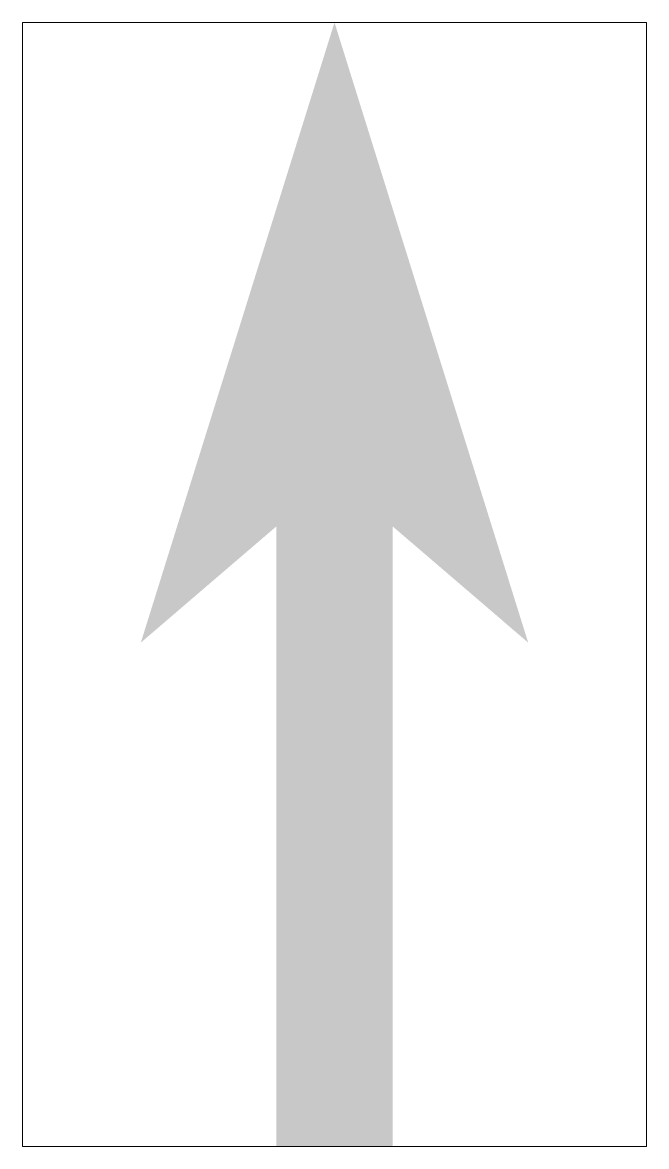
# Model space of a CAD drawing. Extents: x -1.67 to 1.67, y -3 to 3.
import ezdxf

# ---------------------------------------------------------------- set-up
doc = ezdxf.new("R2010")
doc.units = 0
doc.header["$LTSCALE"] = 0.01
doc.header["$MEASUREMENT"] = 0
doc.layers.get('0').update_dxf_attribs({"lineweight": 20})
doc.layers.get('Defpoints').update_dxf_attribs({"color": 111, "lineweight": 20})

msp = doc.modelspace()

# ---------------------------------------------------------------- hatches: boundary and pattern name
at = {"linetype": 'Continuous', "lineweight": 0}
h = msp.add_hatch(color=0, dxfattribs=at)
h.dxf.hatch_style = 1
h.paths.add_polyline_path([(-0.3103, 0.3103), (-0.3103, -3), (0.3104, -3), (0.3104, 0.3103), (1.0345, -0.3103), (0, 3), (-1.0345, -0.3103)])

# ---------------------------------------------------------------- linework, layer by layer
at = {"layer": 'Defpoints'}
msp.add_lwpolyline([(1.6665, -3), (1.6665, 3), (-1.6665, 3), (-1.6665, -3)], close=True, dxfattribs=at)

doc.saveas('drawing.dxf')
